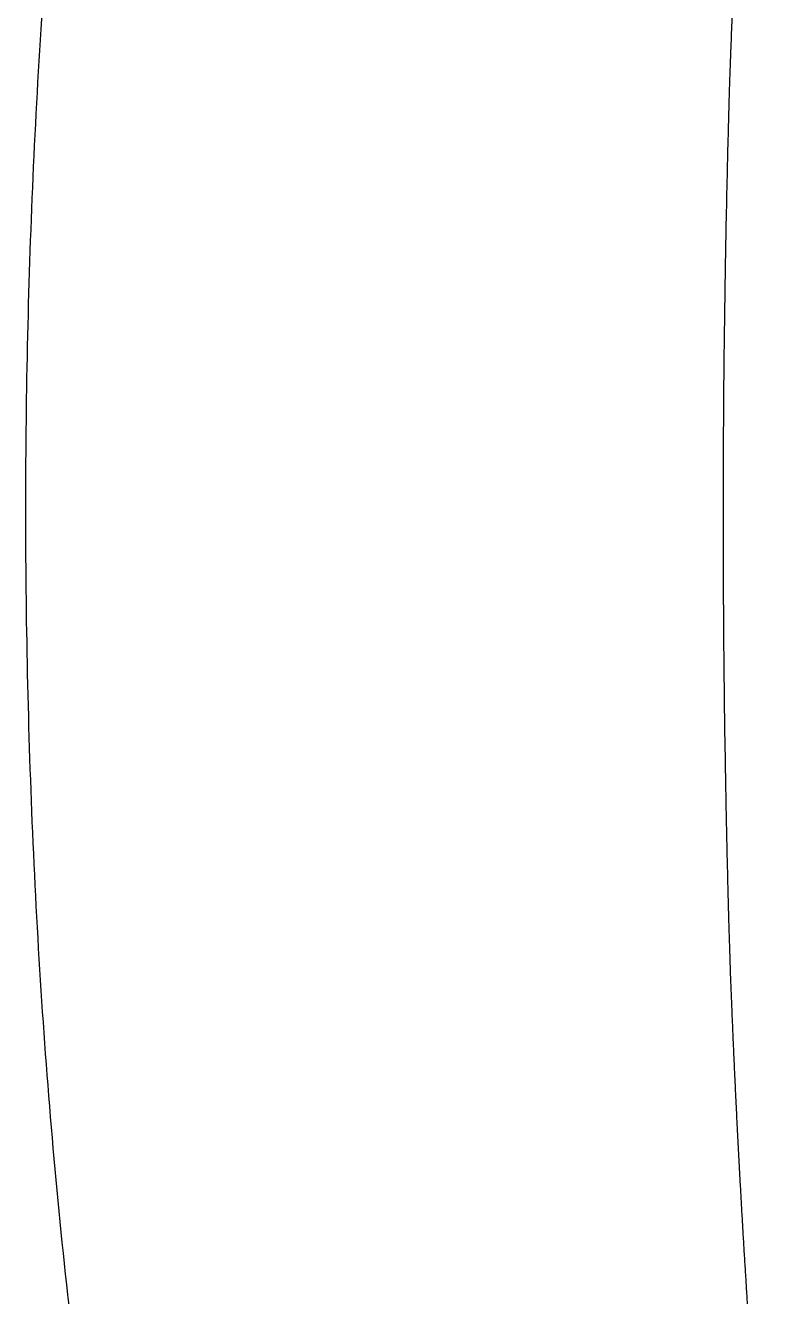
# Model space of a CAD drawing. Header units: inches. Extents: x -1 to 81, y -22 to 129.
# Drawn here: x 11.4 to 15.74, y 35.11 to 42.61 of the extents above; entities that cross this region are included whole.
import ezdxf

# ---------------------------------------------------------------- set-up
doc = ezdxf.new("R2010")
doc.units = ezdxf.units.IN
doc.header["$MEASUREMENT"] = 0
doc.layers.add('1', color=4, linetype='Continuous')

# ---------------------------------------------------------------- blocks, each defined once
blk = doc.blocks.new('2026 PACE')
at = {"layer": '1', "color": 3, "linetype": 'Continuous', "lineweight": 25}
for points, knots in [([(12.669, 47.6266), (12.5927, 47.3051), (12.4598, 46.6579), (12.2464, 45.3531), (12.056, 43.7068), (11.9239, 41.716), (11.8806, 39.7182), (11.9191, 38.0545), (11.995, 36.7279), (12.0759, 35.7362), (12.1821, 34.7486), (12.3183, 33.7662), (12.4891, 32.7903), (12.6358, 32.1458), (12.7215, 31.8264)], [0, 0, 0, 0, 0.0625, 0.125, 0.25, 0.375, 0.5, 0.625, 0.6875, 0.75, 0.8125, 0.875, 0.9375, 1, 1, 1, 1]), ([(16.2374, 33.9389), (16.2348, 33.9709), (16.2296, 34.0349), (16.222, 34.131), (16.2145, 34.2274), (16.2071, 34.324), (16.1999, 34.4207), (16.1927, 34.5177), (16.1857, 34.6149), (16.1788, 34.7123), (16.1721, 34.8098), (16.1654, 34.9076), (16.1589, 35.0056), (16.1525, 35.1037), (16.1463, 35.2021), (16.1401, 35.3007), (16.1341, 35.3994), (16.1282, 35.4983), (16.1225, 35.5974), (16.1168, 35.6967), (16.1113, 35.7962), (16.1059, 35.8959), (16.1007, 35.9958), (16.0955, 36.0958), (16.0905, 36.196), (16.0857, 36.2964), (16.0809, 36.3969), (16.0763, 36.4977), (16.0718, 36.5986), (16.0675, 36.6996), (16.062, 36.8303), (16.0559, 36.9845), (16.0498, 37.1582), (16.0446, 37.3365), (16.0383, 37.5806), (16.0311, 37.891), (16.0218, 38.3778), (16.0141, 38.9859), (16.011, 39.7175), (16.0142, 40.449), (16.0217, 41.034), (16.0298, 41.4716), (16.0358, 41.7429), (16.0417, 41.9832), (16.0465, 42.1675), (16.0514, 42.3221), (16.0568, 42.4664), (16.0635, 42.6356), (16.0713, 42.8209), (16.0799, 43.0137), (16.089, 43.2062), (16.0985, 43.3984), (16.1086, 43.5901), (16.1192, 43.7815), (16.1302, 43.9724), (16.1417, 44.163), (16.1536, 44.353), (16.1661, 44.5427), (16.179, 44.7319), (16.1923, 44.9206), (16.2062, 45.1088), (16.2204, 45.2966), (16.2303, 45.4214), (16.2353, 45.4838)], [0, 0, 0, 0, 0.0084608, 0.0169322, 0.0254142, 0.0339068, 0.04241, 0.0509237, 0.059448, 0.0679828, 0.0765282, 0.085084, 0.0936503, 0.1022271, 0.1108144, 0.1194121, 0.1280203, 0.1366389, 0.1452679, 0.1539072, 0.162557, 0.1712171, 0.1798875, 0.1885683, 0.1972593, 0.2059606, 0.2146722, 0.223394, 0.2321261, 0.2408684, 0.2496208, 0.2660029, 0.2808567, 0.2945929, 0.3121275, 0.3439637, 0.3747762, 0.4377533, 0.5006728, 0.5631793, 0.6261293, 0.6514317, 0.6760966, 0.6961923, 0.7135162, 0.7237596, 0.7362195, 0.7508943, 0.7676016, 0.7842952, 0.800975, 0.8176409, 0.8342927, 0.8509302, 0.8675533, 0.8841618, 0.9007556, 0.9173344, 0.9338983, 0.9504469, 0.9669801, 0.9834979, 1, 1, 1, 1])]:
    blk.add_open_spline(points, degree=3, knots=knots, dxfattribs=at)

msp = doc.modelspace()

# ---------------------------------------------------------------- block references
msp.add_blockref('2026 PACE', (-0.5, 0))

doc.saveas('drawing.dxf')
